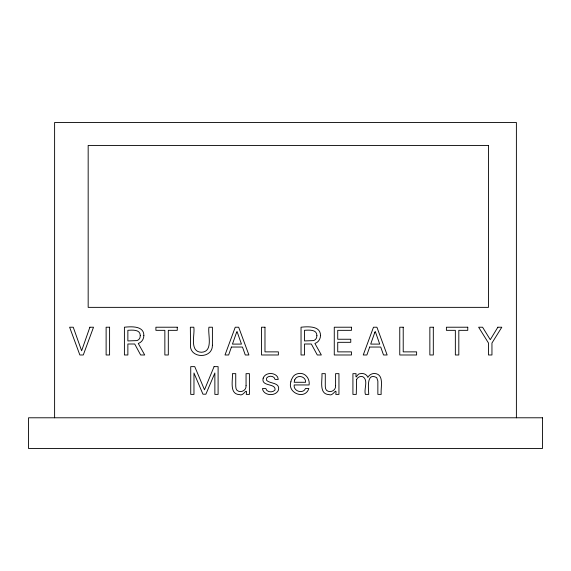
<?xml version="1.0" encoding="UTF-8"?>
<svg xmlns="http://www.w3.org/2000/svg" width="571" height="571" viewBox="0 0 571 571"><rect width="100%" height="100%" fill="white"/><g stroke="black" fill="none" stroke-linecap="round" stroke-linejoin="round"><path stroke-width="0.86" d="M516.391 417.786L516.391 122.494L54.609 122.494L54.609 417.786M290.882 381.806C287.02 393.119 305.235 400.271 308.832 388.473L305.521 388.473C303.094 394.318 293.173 391.285 294.186 384.947L309.082 384.947C310.181 378.594 304.793 371.878 298.062 373.641A8.287 8.287 0 0 0 293.28 376.368L291.367 379.751L290.882 381.806M212.405 345.248L212.219 347.375A9.507 9.507 0 0 1 209.478 352.571C205.11 356.461 197.652 356.454 193.284 352.571A9.5 9.5 0 0 1 190.536 347.375L190.35 327.219L193.812 327.219C195.111 334.478 189.08 351.772 201.377 352.257C213.682 351.786 207.637 334.478 208.936 327.219L212.405 327.219L212.405 345.248M263.167 378.188C260.854 387.067 276.157 382.791 275.001 390.036C272.745 392.827 266.671 392.491 265.822 388.565L262.453 388.565C263.452 396.096 276.193 396.681 278.534 389.815C280.04 382.192 270.047 384.04 266.536 380.243L266.614 378.038C268.613 375.254 274.423 375.661 275.044 379.408L278.255 379.408L277.649 377.067C274.544 371.971 265.13 372.306 263.167 378.188M143.856 335.491C143.885 339.017 141.701 342.393 138.275 343.464L144.706 354.984L140.644 354.984L134.699 343.999L127.868 343.999L127.868 354.984L124.407 354.984L124.407 327.219C130.916 326.541 143.985 325.563 143.856 335.491M320.495 335.491C320.524 339.017 318.332 342.393 314.914 343.464L321.337 354.984L317.283 354.984L311.331 343.999L304.5 343.999L304.5 354.984L301.038 354.984L301.038 327.219C307.555 326.541 320.616 325.563 320.495 335.491M246.058 385.696C246.586 390.5 240.412 393.462 236.951 390.271L236.044 388.63L235.744 386.374L235.744 373.655L232.397 373.655C232.997 380.008 229 394.375 239.577 394.59C243.531 396.874 247.55 386.003 246.251 394.397L249.406 394.397L249.406 373.655L246.058 373.655L246.058 385.696M335.598 385.696C336.126 390.5 329.952 393.462 326.491 390.271L325.584 388.63L325.284 386.374L325.284 373.655L321.937 373.655C322.536 380.008 318.539 394.375 329.117 394.59C333.071 396.874 337.09 386.003 335.791 394.397L338.946 394.397L338.946 373.655L335.598 373.655L335.598 385.696M140.28 335.612L139.916 337.875L138.824 339.552L137.069 340.594L127.868 340.937L127.868 330.295C132.186 330.102 140.28 329.16 140.28 335.612M316.912 335.612L316.548 337.875L315.463 339.552L313.7 340.594L304.5 340.937L304.5 330.295C308.825 330.102 316.912 329.16 316.912 335.612M356.611 379.529L356.268 394.397L352.921 394.397L352.921 373.655L356.076 373.655C355.447 381.292 356.896 373.427 360.13 373.698C363.177 372.877 366.818 374.233 367.852 377.388C369.137 375.054 371.7 373.42 374.455 373.463C384.861 374.062 380.372 387.945 381.207 394.397L377.859 394.397L377.859 381.007L376.71 377.645C366.061 371.8 368.63 389.436 368.738 394.397L365.39 394.397C363.67 389.137 368.709 380.207 362.835 376.724C360.38 375.904 357.567 377.088 356.611 379.529M294.722 379.893L294.186 382.277L305.599 382.277C306.085 376.132 296.863 374.248 294.722 379.893M236.451 332.715L232.454 344.099L241.462 344.099L237.015 331.43L236.451 332.715M374.69 332.715L370.7 344.099L379.708 344.099L375.261 331.43L374.69 332.715M89.883 327.219L81.624 350.772L73.252 327.219L69.619 327.219L79.854 354.984L83.28 354.984L93.516 327.219L89.883 327.219M231.433 347.04L228.643 354.984L225.01 354.984L235.245 327.219L238.671 327.219L248.906 354.984L245.273 354.984L242.482 347.04L231.433 347.04M369.68 347.04L366.889 354.984L363.249 354.984L373.491 327.219L376.917 327.219L387.152 354.984L383.512 354.984L380.729 347.04L369.68 347.04M214.075 366.632L204.497 389.8L194.754 366.632L190.735 366.632L190.735 394.397L193.969 394.397L193.969 372.999L202.955 394.204L205.881 394.204L214.867 372.999L214.867 394.397L218.101 394.397L218.101 366.632L214.075 366.632M497.862 327.219L490.275 339.688L482.581 327.219L478.634 327.219L488.49 343.035L488.49 354.984L491.952 354.984L491.952 343.035L501.802 327.219L497.862 327.219M488.476 145.427L88.17 145.427L88.17 307.362L488.476 307.362L488.476 145.427M109.589 327.219L106.12 327.219L106.12 354.984L109.589 354.984L109.589 327.219M177.267 327.219L155.904 327.219L155.904 330.338L164.855 330.338L164.855 354.984L168.317 354.984L168.317 330.338L177.267 330.338L177.267 327.219M264.98 327.219L261.511 327.219L261.511 354.984L278.37 354.984L278.37 351.872L264.98 351.872L264.98 327.219M351.472 327.219L334.271 327.219L334.271 354.984L351.472 354.984L351.472 351.872L337.732 351.872L337.732 342.322L350.765 342.322L350.765 339.245L337.732 339.245L337.732 330.338L351.472 330.338L351.472 327.219M403.219 327.219L399.757 327.219L399.757 354.984L416.616 354.984L416.616 351.872L403.219 351.872L403.219 327.219M433.318 327.219L429.856 327.219L429.856 354.984L433.318 354.984L433.318 327.219M467.763 327.219L446.401 327.219L446.401 330.338L455.351 330.338L455.351 354.984L458.813 354.984L458.813 330.338L467.763 330.338L467.763 327.219M542.45 417.786L28.55 417.786L28.55 448.506L542.45 448.506L542.45 417.786"/></g></svg>
